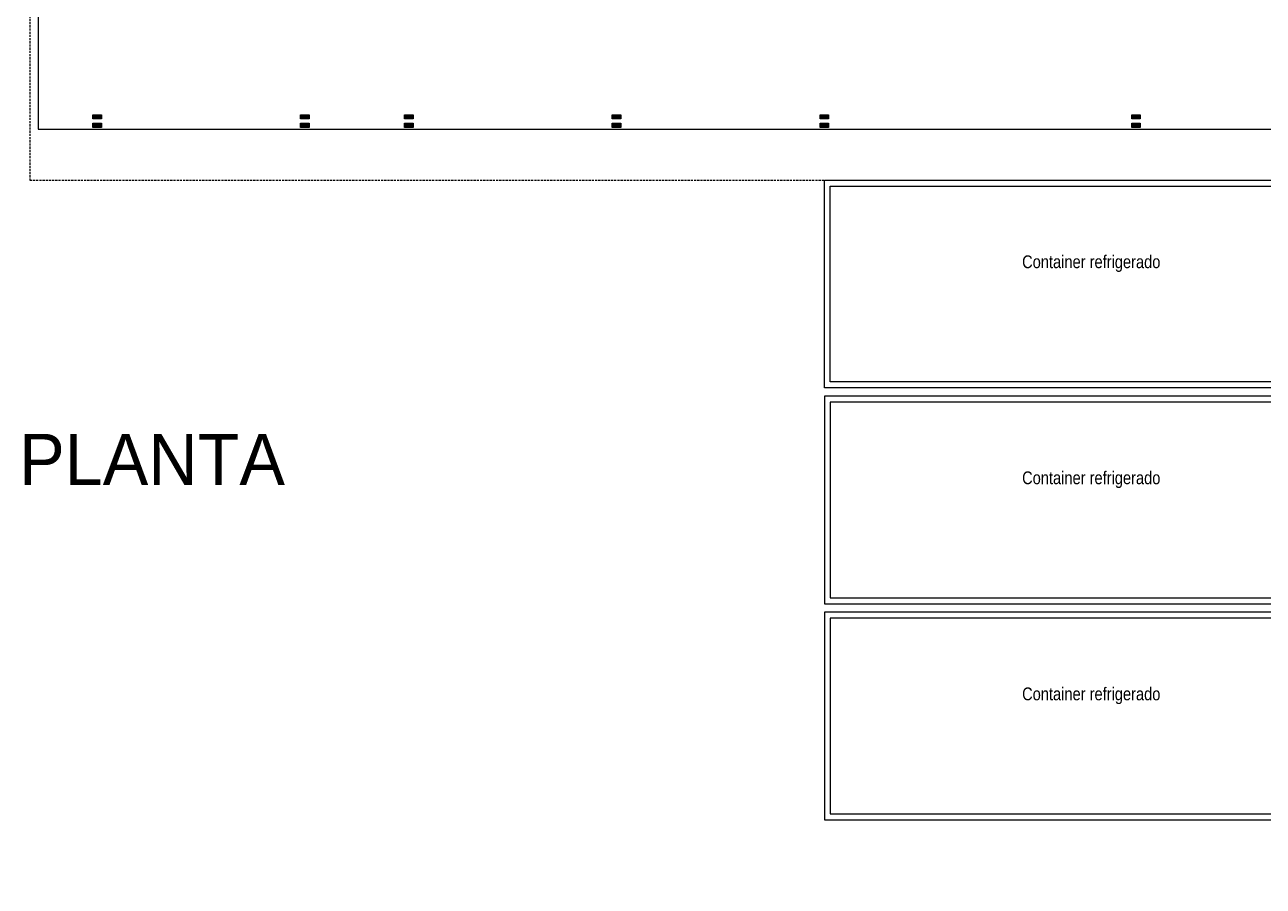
# Model space of a CAD drawing. Header units: millimetres. Extents: x -18806 to 201070, y -25046 to 92854.
# Drawn here: x 138212 to 152755, y -25046 to -14926 of the extents above; entities that cross this region are included whole.
import ezdxf

# ---------------------------------------------------------------- set-up
doc = ezdxf.new("R2010")
doc.units = ezdxf.units.MM
doc.header["$LTSCALE"] = 50
doc.linetypes.add('DASHED', pattern=[0.75, 0.5, -0.25])
doc.linetypes.add('HIDDEN2', pattern=[0.1875, 0.125, -0.0625])
for name, color, linetype in [('LAYC', 4, 'Continuous'), ('PILARES', 5, 'Continuous'), ('SOB', 8, 'HIDDEN2'), ('TEXTO', 7, 'Continuous')]:
    doc.layers.add(name, color=color, linetype=linetype)
doc.styles.add('3', font='stylu.ttf', dxfattribs={"height": 0.6})
doc.styles.add('L1', font='txt', dxfattribs={"height": 0.18})
doc.styles.add('Técnica', font='technic_.ttf', dxfattribs={"height": 0.12})

# ---------------------------------------------------------------- blocks, each defined once
blk = doc.blocks.new('pilar')
for p, q in [((-0.05, 0.17), (0.05, 0.17)), ((-0.05, 0.12), (-0.05, 0.17)), ((0.05, 0.17), (0.05, 0.12)), ((0.05, 0.12), (-0.05, 0.12)), ((-0.05, 0.07), (0.05, 0.07)), ((-0.05, 0.02), (-0.05, 0.07)), ((0.05, 0.02), (-0.05, 0.02)), ((0.05, 0.07), (0.05, 0.02))]:
    blk.add_line(p, q)
for points in [[(0.05, 0.12), (-0.05, 0.12), (0.05, 0.17), (-0.05, 0.17)], [(0.05, 0.02), (-0.05, 0.02), (0.05, 0.07), (-0.05, 0.07)]]:
    blk.add_solid(points)
at = {"style": 'L1', "flags": 3}
blk.add_attdef('BLOCO', (0, -0.305), '', height=0.18, dxfattribs=at)
blk = doc.blocks.new('CONTAINER')
at = {"layer": 'LAYC'}
for points in [[(0, -6.058), (2.438, -6.058), (2.438, 0), (0, 0)], [(0.119, -6.068), (0.188, -6.068), (0.188, -7.158), (0.119, -7.158)], [(2.319, -6.068), (2.25, -6.068), (2.25, -7.158), (2.319, -7.158)]]:
    blk.add_lwpolyline(points, close=True, dxfattribs=at)
for centre in [(0.119, -6.063), (2.319, -6.063)]:
    blk.add_circle(centre, 0.00323, dxfattribs=at)
at = {"layer": 'SOB'}
blk.add_lwpolyline([(0.069, -5.989), (2.369, -5.989), (2.369, -0.069), (0.069, -0.069)], close=True, dxfattribs=at)
for centre, start, end in [((0.119, -6.058), 215.2133, 0), ((2.319, -6.058), 180, 324.7867)]:
    blk.add_arc(centre, 1.1, start, end, dxfattribs=at)
blk = doc.blocks.new('A$C3B976D25')
at = {"layer": 'LAYC', "xscale": -1, "rotation": 90}
blk.add_blockref('CONTAINER', (0, 0), dxfattribs=at)
at = {"layer": 'LAYC', "rotation": 90}
for p in [(0, -4.976), (0, -7.514)]:
    blk.add_blockref('CONTAINER', p, dxfattribs=at)
at = {"layer": 'TEXTO', "char_height": 0.15, "width": 5.97852, "attachment_point": 2, "style": 'Técnica'}
for insert in [(3.134, -0.883), (3.134, -3.421), (3.134, -5.959)]:
    blk.add_mtext('Container refrigerado', dxfattribs=dict(at, insert=insert))

msp = doc.modelspace()

# ---------------------------------------------------------------- linework, layer by layer
at = {"color": 1}
msp.add_lwpolyline([(153001.212, -3781.879), (138371.212, -3781.879), (138371.212, -16151.879), (198311.212, -16151.879), (198311.212, -3781.879), (165371.212, -3781.879), (165371.212, 4758.121), (153001.212, 4758.121)], close=True, dxfattribs=at)
at = {"color": 7, "linetype": 'DASHED'}
msp.add_lwpolyline([(152401.212, -3681.879), (138271.212, -3681.879), (138270.724, -16751.879), (198411.212, -16751.879), (198411.212, -3681.879), (165471.212, -3681.879)], dxfattribs=at)

# ---------------------------------------------------------------- block references
at = {"layer": 'LAYC', "xscale": 1000, "yscale": 1000, "zscale": 1000}
msp.add_blockref('A$C3B976D25', (147601.212, -16751.879), dxfattribs=at)
at = {"layer": 'PILARES', "color": 7, "xscale": 1000, "yscale": 1000, "zscale": 1000}
for p in [(139061.212, -16151.879), (141501.212, -16151.879), (142721.212, -16151.879), (145161.212, -16151.879), (147601.212, -16151.879), (151261.212, -16151.879)]:
    msp.add_blockref('pilar', p, dxfattribs=at)

# ---------------------------------------------------------------- texts
at = {"color": 1, "style": '3'}
msp.add_text('PLANTA', height=600, dxfattribs=at).set_placement((138146.212, -20331.879))

doc.saveas('drawing.dxf')
